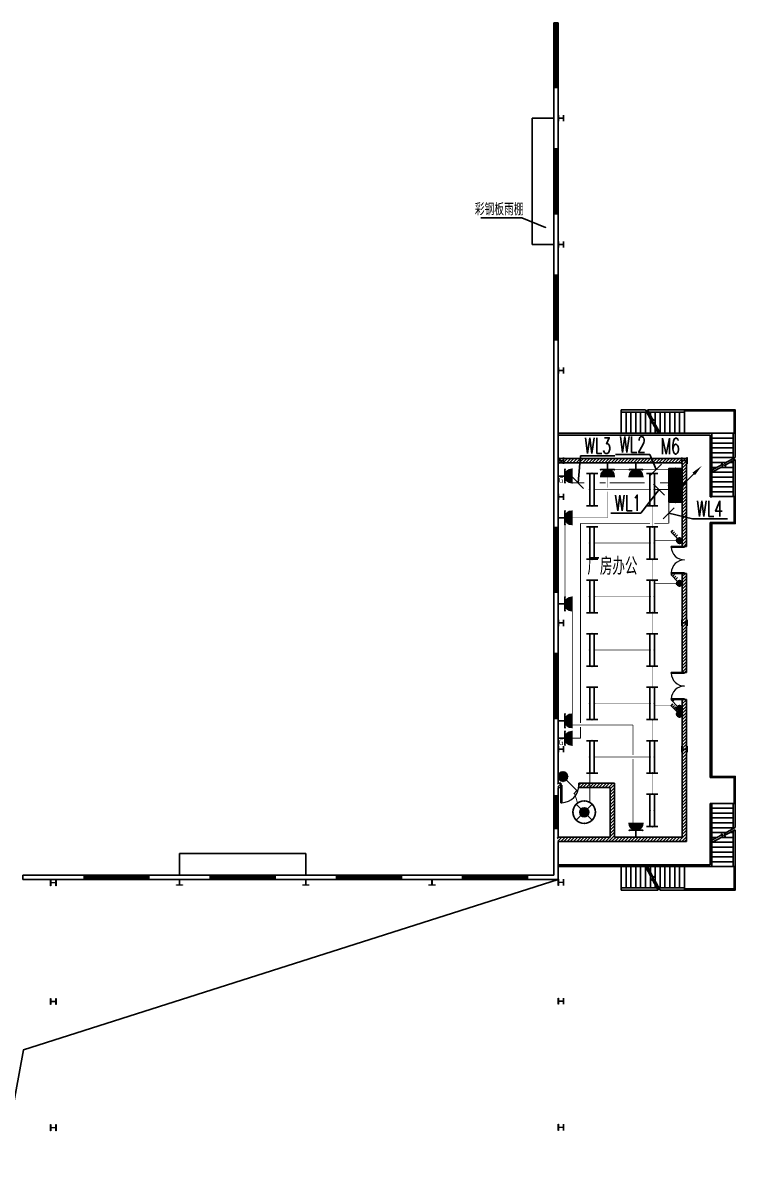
# Model space of a CAD drawing. Extents: x -496980 to 486425, y -292187 to -29437.
# Drawn here: x 56787 to 96307, y -186482 to -123482 of the extents above; entities that cross this region are included whole.
import ezdxf
from ezdxf.enums import TextEntityAlignment as Align

# ---------------------------------------------------------------- set-up
doc = ezdxf.new("R2010")
doc.units = 0
doc.header["$LTSCALE"] = 1000
doc.header["$MEASUREMENT"] = 0
for name, color, linetype in [('DIM-照明', 3, 'Continuous'), ('DIM_LEAD', 3, 'Continuous'), ('EQUIP-插座', 3, 'Continuous'), ('EQUIP-照明', 3, 'Continuous'), ('EQUIP-箱柜', 3, 'Continuous'), ('LWIRE', 4, 'Continuous'), ('PUB_HATCH', 8, 'Continuous'), ('PUB_TEXT', 7, 'Continuous'), ('STAIR', 2, 'Continuous'), ('TEL_TEXT', 7, 'Continuous'), ('WALL', 9, 'Continuous'), ('WINDOW', 4, 'Continuous'), ('WIRE-照明', 4, 'Continuous')]:
    doc.layers.add(name, color=color, linetype=linetype)
doc.layers.add('STXT_XG_THIN', color=2, linetype='Continuous', lineweight=0)
doc.styles.add('_TCH_DIM', font='SIMPLEX', dxfattribs={"bigfont": 'GBCBIG'})
doc.styles.add('_TEL_ATTDEF', font='GBENOR', dxfattribs={"width": 0.8, "height": 3, "bigfont": 'GBCBIG'})
doc.styles.add('_TEL_DIM', font='SIMPLEX', dxfattribs={"width": 0.8, "height": 3.5, "bigfont": 'HZTXT'})
doc.styles.add('hztxt', font='SIMPLEX', dxfattribs={"width": 0.8, "height": 3.5, "bigfont": 'HZTXT'})
doc.styles.get("Standard").update_dxf_attribs({"font": 'gbenor.shx', "bigfont": 'gbcbig.shx'})
pattern_1 = [(45, (0, 89.76), (-88.38838, 88.38838), [])]

# ---------------------------------------------------------------- blocks, each defined once
blk = doc.blocks.new('$equip$00001160')
for p, q in [((-1.2, 0.417), (-1.2, -0.417)), ((-1.2, 0.167), (1.2, 0.167)), ((1.2, 0.417), (1.2, -0.417)), ((-1.2, -0.167), (1.2, -0.167))]:
    blk.add_line(p, q)
at = {"const_width": 0.1}
for points in [[(-1.2, 0.167), (1.2, 0.167)], [(-1.2, -0.167), (1.2, -0.167)]]:
    blk.add_lwpolyline(points, dxfattribs=at)
at = {"layer": 'EQUIP-照明'}
for p in [(-1.2, 0), (0, 0.167), (1.2, 0), (0, -0.167)]:
    blk.add_point(p, dxfattribs=at)
at = {"layer": 'EQUIP-照明', "flags": 9}
blk.add_attdef('A', (0, 0), '', height=0.00002, dxfattribs=at)
blk = doc.blocks.new('$equip$00001764')
for p, q in [((-0.5, 1.05), (-0.5, 1)), ((-0.5, 1), (0.5, 1)), ((0.5, 1.05), (0.5, 1)), ((0.5, 0.5), (-0.5, 0.5)), ((0, 0.5), (0, 0))]:
    blk.add_line(p, q)
blk.add_arc((0, 1), 0.5, 180, 0)
for p in [(-0.5, 0.5), (0, 0), (0.5, 0.5)]:
    blk.add_point(p)
for points in [[(0.433, 0.75), (-0.433, 0.75), (0.5, 1), (-0.5, 1)], [(0.25, 0.567), (-0.25, 0.567), (0.433, 0.75), (-0.433, 0.75)], [(0, 0.5), (0, 0.5), (0.25, 0.567), (-0.25, 0.567)]]:
    blk.add_solid(points)
at = {"color": 7, "style": '_TEL_DIM'}
blk.add_attdef('$TEXT$', text='', height=0.4, dxfattribs=at).set_placement((0.303, 0.211), align=Align.MIDDLE_CENTER)
at = {"color": 7, "style": '_TEL_DIM', "flags": 1}
blk.add_attdef('A', text='', height=0.00002, dxfattribs=at).set_placement((0, 0), align=Align.MIDDLE_CENTER)
blk = doc.blocks.new('$equip$00001237')
for p, q in [((-0.5, 1.05), (-0.5, 1)), ((-0.5, 1), (0.5, 1)), ((0.5, 1.05), (0.5, 1)), ((0.5, 0.5), (-0.5, 0.5)), ((0, 0.5), (0, 0))]:
    blk.add_line(p, q)
blk.add_arc((0, 1), 0.5, 180, 0)
for p in [(0, 1), (-0.5, 0.5), (0, 0), (0.5, 0.5)]:
    blk.add_point(p)
for points in [[(0.433, 0.75), (-0.433, 0.75), (0.5, 1), (-0.5, 1)], [(0.25, 0.567), (-0.25, 0.567), (0.433, 0.75), (-0.433, 0.75)], [(0, 0.5), (0, 0.5), (0.25, 0.567), (-0.25, 0.567)]]:
    blk.add_solid(points)
at = {"flags": 9}
blk.add_attdef('A', (0, 0), '', height=0.00002, dxfattribs=at)
blk = doc.blocks.new('$equip$00001965')
for p, q in [((0.147, 0.356), (0.625, 0.833)), ((0.286, 0.494), (0.427, 0.353)), ((0.399, 0.607), (0.54, 0.466)), ((0.512, 0.72), (0.653, 0.579)), ((0.625, 0.833), (0.766, 0.692))]:
    blk.add_line(p, q)
blk.add_circle((0, 0.208), 0.208)
for p in [(-0.208, 0.208), (0, 0.417), (0, 0), (0.208, 0.208)]:
    blk.add_point(p)
for points in [[(-0.18, 0.312), (0.18, 0.312), (-0.208, 0.208), (0.208, 0.208)], [(-0.18, 0.104), (0.18, 0.104), (-0.208, 0.208), (0.208, 0.208)], [(-0.104, 0.389), (0.104, 0.389), (-0.18, 0.312), (0.18, 0.312)], [(-0.104, 0.028), (0.104, 0.028), (-0.18, 0.104), (0.18, 0.104)], [(0, 0.417), (0, 0.417), (-0.104, 0.389), (0.104, 0.389)], [(0, 0), (0, 0), (-0.104, 0.028), (0.104, 0.028)]]:
    blk.add_solid(points)
at = {"layer": 'TEL_TEXT', "style": '_TEL_DIM', "flags": 1}
blk.add_attdef('A', text='', height=0.00002, dxfattribs=at).set_placement((0, 0), align=Align.MIDDLE_CENTER)
blk = doc.blocks.new('$equip$00001963')
for p, q in [((0.147, 0.356), (0.625, 0.833)), ((0.512, 0.72), (0.653, 0.579)), ((0.625, 0.833), (0.766, 0.692))]:
    blk.add_line(p, q)
blk.add_circle((0, 0.208), 0.208)
for p in [(-0.208, 0.208), (0, 0.417), (0, 0), (0.208, 0.208)]:
    blk.add_point(p)
for points in [[(-0.18, 0.313), (0.18, 0.313), (-0.208, 0.208), (0.208, 0.208)], [(-0.18, 0.104), (0.18, 0.104), (-0.208, 0.208), (0.208, 0.208)], [(-0.104, 0.389), (0.104, 0.389), (-0.18, 0.313), (0.18, 0.313)], [(-0.104, 0.028), (0.104, 0.028), (-0.18, 0.104), (0.18, 0.104)], [(0, 0.417), (0, 0.417), (-0.104, 0.389), (0.104, 0.389)], [(0, 0), (0, 0), (-0.104, 0.028), (0.104, 0.028)]]:
    blk.add_solid(points)
at = {"layer": 'TEL_TEXT', "style": '_TEL_DIM', "flags": 1}
blk.add_attdef('A', text='', height=0.00002, dxfattribs=at).set_placement((0, 0), align=Align.MIDDLE_CENTER)
blk = doc.blocks.new('*X30')
at = {"color": 0}
for p, q in [((-250, 33), (-83, 200)), ((-250, 68), (-118, 200)), ((-250, 104), (-154, 200)), ((-250, 139), (-189, 200)), ((-250, 174), (-224, 200)), ((-247, 0), (-47, 200)), ((-212, 0), (-12, 200)), ((-177, 0), (23, 200)), ((-141, 0), (59, 200)), ((-106, 0), (94, 200)), ((-71, 0), (129, 200)), ((-35, 0), (165, 200)), ((0, 0), (200, 200)), ((35, 0), (235, 200)), ((71, 0), (250, 179)), ((106, 0), (250, 144)), ((141, 0), (250, 109)), ((177, 0), (250, 73)), ((212, 0), (250, 38)), ((247, 0), (250, 3))]:
    blk.add_line(p, q, dxfattribs=at)
blk = doc.blocks.new('$equip$00002943')
for p, q in [((-0.75, 0.6), (-0.75, 0)), ((0.75, 0.6), (-0.75, 0.6)), ((0.75, 0), (0.75, 0.6)), ((-0.75, 0), (0.75, 0))]:
    blk.add_line(p, q)
for points, const_width in [([(-0.75, 0.3), (0.75, 0.3)], 0.6), ([(-0.75, 0.6), (-0.75, 0), (0.75, 0), (0.75, 0.6), (-0.75, 0.6), (-0.75, 0)], 0.04)]:
    blk.add_lwpolyline(points, dxfattribs=dict(const_width=const_width))
for p in [(0, 0.6), (-0.75, 0.3), (0, 0), (0.75, 0.3)]:
    blk.add_point(p)
at = {"xscale": 0.00300000000061118, "yscale": 0.00300000000061118, "zscale": 0.003}
blk.add_blockref('*X30', (0, 0), dxfattribs=at)
at = {"color": 7, "style": '_TEL_DIM', "flags": 1}
for tag in ['A', 'REMARK']:
    blk.add_attdef(tag, text='', height=0.00002, dxfattribs=at).set_placement((0, 0), align=Align.MIDDLE_CENTER)
blk = doc.blocks.new('$TelecSys$00000079')
for p, q in [((0.7, 0.7), (0, 0)), ((0.104, 0.104), (0.104, 0.104)), ((-0.104, -0.104), (-0.104, -0.104))]:
    blk.add_line(p, q)
at = {"const_width": 0.142}
blk.add_lwpolyline([(-0.071, 0, 1), (0.071, 0, 1)], format="xyb", close=True, dxfattribs=at)
blk.add_solid([(0.63, 0.77), (0.77, 0.63), (1.15, 1.15)])
at = {"width": 0.8, "flags": 9}
blk.add_attdef('A', (0, 0), '', height=0.00002, dxfattribs=at)
blk = doc.blocks.new('$equip$00002828')
for p, q in [((0.354, 0.354), (-0.354, -0.354)), ((-0.354, 0.354), (0.354, -0.354))]:
    blk.add_line(p, q)
at = {"const_width": 0.04}
blk.add_lwpolyline([(0.5, 0, -1), (-0.5, 0, -1), (0.5, 0, 1)], format="xyb", dxfattribs=at)
for radius in [0.5, 0.2]:
    blk.add_circle((0, 0), radius)
for p in [(-0.5, 0), (0, 0.5), (0.5, 0), (0, -0.5)]:
    blk.add_point(p)
for points in [[(-0.173, 0.1), (0.173, 0.1), (-0.2, 0), (0.2, 0)], [(-0.173, -0.1), (0.173, -0.1), (-0.2, 0), (0.2, 0)], [(-0.1, 0.173), (0.1, 0.173), (-0.173, 0.1), (0.173, 0.1)], [(0, 0.2), (0, 0.2), (-0.1, 0.173), (0.1, 0.173)], [(-0.1, -0.173), (0.1, -0.173), (-0.173, -0.1), (0.173, -0.1)], [(0, -0.2), (0, -0.2), (-0.1, -0.173), (0.1, -0.173)]]:
    blk.add_solid(points)
at = {"color": 7, "style": '_TEL_DIM', "flags": 1}
for tag in ['A', 'REMARK']:
    blk.add_attdef(tag, text='', height=0.00002, dxfattribs=at).set_placement((0, 0), align=Align.MIDDLE_CENTER)
blk = doc.blocks.new('$equip$00001962')
for p, q in [((0.147, 0.356), (0.625, 0.833)), ((0.625, 0.833), (0.766, 0.692))]:
    blk.add_line(p, q)
blk.add_circle((0, 0.208), 0.208)
for p in [(-0.208, 0.208), (0, 0.417), (0, 0), (0.208, 0.208)]:
    blk.add_point(p)
for points in [[(-0.18, 0.313), (0.18, 0.313), (-0.208, 0.208), (0.208, 0.208)], [(-0.18, 0.104), (0.18, 0.104), (-0.208, 0.208), (0.208, 0.208)], [(-0.104, 0.389), (0.104, 0.389), (-0.18, 0.313), (0.18, 0.313)], [(-0.104, 0.028), (0.104, 0.028), (-0.18, 0.104), (0.18, 0.104)], [(0, 0.417), (0, 0.417), (-0.104, 0.389), (0.104, 0.389)], [(0, 0), (0, 0), (-0.104, 0.028), (0.104, 0.028)]]:
    blk.add_solid(points)
at = {"layer": 'TEL_TEXT', "style": '_TEL_DIM', "flags": 1}
blk.add_attdef('A', text='', height=0.00002, dxfattribs=at).set_placement((0, 0), align=Align.MIDDLE_CENTER)
blk = doc.blocks.new('$TCHSYS$WIN2D')
for p, q in [((-0.5, 0.5), (0.5, 0.5)), ((-0.5, 0.5), (-0.5, -0.5)), ((0.5, 0.5), (0.5, -0.5)), ((0.5, 0.167), (-0.5, 0.167)), ((0.5, -0.167), (-0.5, -0.167)), ((-0.5, -0.5), (0.5, -0.5))]:
    blk.add_line(p, q)
blk = doc.blocks.new('$DorLib2D$00000001')
for p, q in [((0.45, 0.975), (0.5, 0.975)), ((0.45, 0), (0.45, 0.975)), ((0.5, 0), (0.5, 0.975)), ((0.5, 0), (0.45, 0))]:
    blk.add_line(p, q)
at = {"lineweight": 13}
blk.add_arc((0.475, 0), 0.975, 91.46928, 180, dxfattribs=at)
blk = doc.blocks.new('$DorLib2D$00000002')
for p, q in [((-0.5, 0), (-0.5, 0.4875)), ((-0.475, 0.4875), (-0.5, 0.4875)), ((-0.475, 0), (-0.475, 0.4875)), ((0.475, 0), (0.475, 0.4875)), ((0.475, 0.4875), (0.5, 0.4875)), ((0.5, 0), (0.5, 0.4875)), ((-0.5, 0), (-0.475, 0)), ((0.5, 0), (0.475, 0))]:
    blk.add_line(p, q)
at = {"lineweight": 13}
for centre, start, end in [((-0.4875, 0), 0, 88.53072), ((0.4875, 0), 91.46928, 180)]:
    blk.add_arc(centre, 0.4875, start, end, dxfattribs=at)

msp = doc.modelspace()

# ---------------------------------------------------------------- hatches: boundary and pattern name
at = {"layer": 'PUB_HATCH'}
h = msp.add_hatch(dxfattribs=at)
h.set_pattern_fill('普通砖', color=256, scale=50, style=0)
h.set_pattern_definition(pattern_1)
h.paths.add_polyline_path([(86406.9, -147781.9), (86486.9, -147901.9), (93366.9, -147901.9), (93606.9, -147661.9), (86486.9, -147661.9)])
h = msp.add_hatch(dxfattribs=at)
h.set_pattern_fill('普通砖', color=256, scale=50, style=0)
h.set_pattern_definition(pattern_1)
h.paths.add_polyline_path([(93366.9, -147901.9), (93366.9, -152531.9), (93606.9, -152531.9), (93606.9, -147661.9)])
h = msp.add_hatch(dxfattribs=at)
h.set_pattern_fill('普通砖', color=256, scale=50, style=0)
h.set_pattern_definition(pattern_1)
h.paths.add_polyline_path([(93606.9, -159531.9), (93606.9, -154031.9), (93366.9, -154031.9), (93366.9, -159531.9)])
h = msp.add_hatch(dxfattribs=at)
h.set_pattern_fill('普通砖', color=256, scale=50, style=0)
h.set_pattern_definition(pattern_1)
h.paths.add_polyline_path([(93606.9, -168901.9), (93606.9, -161031.9), (93366.9, -161031.9), (93366.9, -168661.9)])
h = msp.add_hatch(dxfattribs=at)
h.set_pattern_fill('普通砖', color=256, scale=50, style=0)
h.set_pattern_definition(pattern_1)
h.paths.add_polyline_path([(86486.9, -165901.9), (86637.2, -165901.9), (86637.2, -165661.9), (86486.9, -165661.9), (86406.9, -165781.9)])
h = msp.add_hatch(dxfattribs=at)
h.set_pattern_fill('普通砖', color=256, scale=50, style=0)
h.set_pattern_definition(pattern_1)
h.paths.add_polyline_path([(89606.9, -165661.9), (87637.2, -165661.9), (87637.2, -165901.9), (89366.9, -165901.9)])
h = msp.add_hatch(dxfattribs=at)
h.set_pattern_fill('普通砖', color=256, scale=50, style=0)
h.set_pattern_definition(pattern_1)
h.paths.add_polyline_path([(89606.9, -165661.9), (89366.9, -165901.9), (89366.9, -168661.9), (89486.9, -168741.9), (89606.9, -168661.9)])
h = msp.add_hatch(dxfattribs=at)
h.set_pattern_fill('普通砖', color=256, scale=50, style=0)
h.set_pattern_definition(pattern_1)
h.paths.add_polyline_path([(86406.9, -168781.9), (86486.9, -168901.9), (89486.9, -168901.9), (89486.9, -168741.9), (89366.9, -168661.9), (86486.9, -168661.9)])
h = msp.add_hatch(dxfattribs=at)
h.set_pattern_fill('普通砖', color=256, scale=50, style=0)
h.set_pattern_definition(pattern_1)
h.paths.add_polyline_path([(89486.9, -168741.9), (89486.9, -168901.9), (93606.9, -168901.9), (93366.9, -168661.9), (89606.9, -168661.9)])

# ---------------------------------------------------------------- linework, layer by layer
for p, q in [((95006.9, -149781.9), (94906.9, -149781.9)), ((95006.9, -151211.9), (94906.9, -151211.9)), ((95006.9, -165351.9), (94906.9, -165351.9)), ((95006.9, -166791.9), (94906.9, -166791.9))]:
    msp.add_line(p, q)
for points in [[(85046.9, -128781.9), (85046.9, -135781.9), (86246.9, -135781.9), (85046.9, -135781.9), (85046.9, -128781.9), (86246.9, -128781.9)], [(93486.9, -144961.9), (96306.9, -144961.9), (96306.9, -146261.9)], [(93486.9, -145021.9), (96246.9, -145021.9), (96246.9, -146261.9)], [(95006.9, -149781.9), (95006.9, -146261.9), (86486.9, -146261.9)], [(94906.9, -149781.9), (94906.9, -146361.9), (86486.9, -146361.9)], [(96306.9, -149771.9), (96306.9, -151271.9), (95006.9, -151271.9)], [(96246.9, -149771.9), (96246.9, -151211.9), (95006.9, -151211.9)], [(94906.9, -165351.9), (94906.9, -151211.9)], [(95006.9, -165351.9), (95006.9, -151211.9)], [(96306.9, -166791.9), (96306.9, -165291.9), (95006.9, -165291.9)], [(96246.9, -166791.9), (96246.9, -165351.9), (95006.9, -165351.9)], [(86486.9, -170201.9), (94906.9, -170201.9), (94906.9, -166791.9)], [(86486.9, -170301.9), (95006.9, -170301.9), (95006.9, -166791.9)], [(72486.9, -169581.9), (65486.9, -169581.9), (65486.9, -170781.9), (65486.9, -169581.9), (72486.9, -169581.9), (72486.9, -170781.9)], [(93486.9, -171601.9), (96306.9, -171601.9), (96306.9, -170301.9)], [(93486.9, -171541.9), (96246.9, -171541.9), (96246.9, -170301.9)], [(44486.9, -247781.9), (56836.1, -180457.3), (86486.9, -171021.9)]]:
    msp.add_lwpolyline(points)
at = {"layer": 'DIM-照明'}
for p, q in [((92220.4, -147967.5), (91601.6, -148586.3)), ((87279.1, -148695.8), (87897.9, -149314.6)), ((91771.6, -149075.4), (92390.4, -149694.1)), ((92926.2, -150386.6), (92307.5, -151005.4))]:
    msp.add_line(p, q, dxfattribs=at)
for points in [[(87588.5, -149005.2), (87730, -147508.5)], [(87730, -147508.5), (89634.2, -147508.5)], [(91572.5, -147444), (89668.3, -147444)], [(91911, -148276.9), (91572.5, -147444)], [(92081, -149384.8), (91064.5, -150685)], [(91064.5, -150685), (89400.3, -150685)], [(92616.9, -150696), (93942, -150998.5)], [(93942, -150998.5), (95872.8, -150998.5)]]:
    msp.add_lwpolyline(points, dxfattribs=at)
at = {"layer": 'DIM_LEAD'}
for p, q in [((84468, -134308.5), (82199.9, -134308.5)), ((85787.5, -134835.8), (84468, -134308.5))]:
    msp.add_line(p, q, dxfattribs=at)
at = {"layer": 'DIM_LEAD', "const_width": 40}
msp.add_lwpolyline([(85806, -134843.2, 1), (85768.9, -134828.4, 1)], format="xyb", close=True, dxfattribs=at)
at = {"layer": 'STAIR'}
for p, q in [((89976.9, -144961.9), (91324.1, -144961.9)), ((89976.9, -144961.9), (89976.9, -145081.9)), ((89976.9, -145081.9), (91388.9, -145081.9)), ((89976.9, -145081.9), (89976.9, -146261.9)), ((90246.9, -145081.9), (90246.9, -146261.9)), ((90516.9, -145081.9), (90516.9, -146261.9)), ((90786.9, -145081.9), (90786.9, -146261.9)), ((91056.9, -145081.9), (91056.9, -146261.9)), ((91324.1, -144961.9), (91638.8, -145544.8)), ((91326.9, -145081.9), (91326.9, -146261.9)), ((91437.7, -144961.9), (93486.9, -144961.9)), ((91437.7, -144961.9), (91739.6, -145520.9)), ((91502.5, -145081.9), (93486.9, -145081.9)), ((91596.9, -145081.9), (91596.9, -145256.7)), ((91596.9, -145467.1), (91596.9, -146261.9)), ((91812.4, -145503.6), (91633.7, -145704.6)), ((91638.8, -145544.8), (91812.4, -145503.6)), ((91866.9, -145081.9), (91866.9, -145756.7)), ((92136.9, -145081.9), (92136.9, -146256.7)), ((92406.9, -145081.9), (92406.9, -146261.9)), ((92676.9, -145081.9), (92676.9, -146261.9)), ((92946.9, -145081.9), (92946.9, -146261.9)), ((93216.9, -145081.9), (93216.9, -146261.9)), ((93486.9, -144961.9), (93486.9, -145081.9)), ((93486.9, -145081.9), (93486.9, -146261.9)), ((91633.7, -145704.6), (91815.5, -145661.4)), ((91714.7, -145685.4), (92026.1, -146261.9)), ((91815.5, -145661.4), (92139.7, -146261.9)), ((91866.9, -145967.1), (91866.9, -146261.9)), ((89976.9, -146261.9), (92026.1, -146261.9)), ((92139.7, -146261.9), (93486.9, -146261.9)), ((95006.9, -146261.9), (95006.9, -148311.1)), ((96186.9, -146261.9), (95006.9, -146261.9)), ((96186.9, -146531.9), (95006.9, -146531.9)), ((96306.9, -146261.9), (96186.9, -146261.9)), ((96186.9, -146261.9), (96186.9, -147673.9)), ((96306.9, -146261.9), (96306.9, -147609.1)), ((96186.9, -146801.9), (95006.9, -146801.9)), ((96186.9, -147071.9), (95006.9, -147071.9)), ((96186.9, -147341.9), (95006.9, -147341.9)), ((96186.9, -147611.9), (95006.9, -147611.9)), ((95801.7, -147881.9), (95006.9, -147881.9)), ((95583.4, -147999.7), (95006.9, -148311.1)), ((95765.2, -148097.4), (95564.2, -147918.8)), ((95564.2, -147918.8), (95607.4, -148100.5)), ((96306.9, -147609.1), (95724, -147923.8)), ((95724, -147923.8), (95765.2, -148097.4)), ((96306.9, -147722.7), (95747.9, -148024.6)), ((96186.9, -147881.9), (96012.1, -147881.9)), ((96186.9, -147787.5), (96186.9, -149771.9)), ((96306.9, -147722.7), (96306.9, -149771.9)), ((95607.4, -148100.5), (95006.9, -148424.7)), ((95301.7, -148151.9), (95006.9, -148151.9)), ((95006.9, -148424.7), (95006.9, -149771.9)), ((96186.9, -148421.9), (95012.1, -148421.9)), ((96186.9, -148151.9), (95512.1, -148151.9)), ((96186.9, -148691.9), (95006.9, -148691.9)), ((96186.9, -148961.9), (95006.9, -148961.9)), ((96186.9, -149231.9), (95006.9, -149231.9)), ((96186.9, -149501.9), (95006.9, -149501.9)), ((96186.9, -149771.9), (95006.9, -149771.9)), ((96306.9, -149771.9), (96186.9, -149771.9)), ((95006.9, -168841.1), (95006.9, -166791.9)), ((95006.9, -166791.9), (96186.9, -166791.9)), ((96306.9, -166791.9), (96186.9, -166791.9)), ((96186.9, -168203.9), (96186.9, -166791.9)), ((96306.9, -168139.1), (96306.9, -166791.9)), ((95006.9, -167061.9), (96186.9, -167061.9)), ((95006.9, -167331.9), (96186.9, -167331.9)), ((95006.9, -167601.9), (96186.9, -167601.9)), ((95006.9, -167871.9), (96186.9, -167871.9)), ((95006.9, -168141.9), (96186.9, -168141.9)), ((95706.4, -168463.3), (96306.9, -168139.1)), ((95006.9, -168411.9), (95801.7, -168411.9)), ((95006.9, -168841.1), (95565.9, -168539.2)), ((95006.9, -168954.7), (95589.8, -168639.9)), ((95006.9, -168681.9), (95301.7, -168681.9)), ((95512.1, -168681.9), (96186.9, -168681.9)), ((95589.8, -168639.9), (95548.5, -168466.3)), ((95548.5, -168466.3), (95749.6, -168645)), ((95749.6, -168645), (95706.4, -168463.3)), ((95730.3, -168564.1), (96306.9, -168252.7)), ((96012.1, -168411.9), (96186.9, -168411.9)), ((96186.9, -170301.9), (96186.9, -168317.5)), ((96306.9, -170301.9), (96306.9, -168252.7)), ((95006.9, -170301.9), (95006.9, -168954.7)), ((95006.9, -169221.9), (96186.9, -169221.9)), ((95012.1, -168951.9), (96186.9, -168951.9)), ((95006.9, -169491.9), (96186.9, -169491.9)), ((95006.9, -169761.9), (96186.9, -169761.9)), ((95006.9, -170031.9), (96186.9, -170031.9)), ((89976.9, -170301.9), (91324.1, -170301.9)), ((89976.9, -170301.9), (89976.9, -171481.9)), ((90246.9, -170301.9), (90246.9, -171481.9)), ((90516.9, -170301.9), (90516.9, -171481.9)), ((90786.9, -170301.9), (90786.9, -171481.9)), ((91056.9, -170301.9), (91056.9, -171481.9)), ((91324.1, -170301.9), (91638.8, -170884.8)), ((91326.9, -170307.1), (91326.9, -171481.9)), ((91437.7, -170301.9), (93486.9, -170301.9)), ((91437.7, -170301.9), (91739.6, -170860.9)), ((91596.9, -170301.9), (91596.9, -170596.7)), ((91866.9, -170301.9), (91866.9, -171096.7)), ((92136.9, -170301.9), (92136.9, -171481.9)), ((92406.9, -170301.9), (92406.9, -171481.9)), ((92676.9, -170301.9), (92676.9, -171481.9)), ((92946.9, -170301.9), (92946.9, -171481.9)), ((93216.9, -170301.9), (93216.9, -171481.9)), ((93486.9, -170301.9), (93486.9, -171481.9)), ((95006.9, -170301.9), (96186.9, -170301.9)), ((96306.9, -170301.9), (96186.9, -170301.9)), ((91596.9, -170807.1), (91596.9, -171481.9)), ((91812.4, -170843.6), (91633.7, -171044.6)), ((91633.7, -171044.6), (91815.5, -171001.4)), ((91638.8, -170884.8), (91812.4, -170843.6)), ((91714.7, -171025.4), (92026.1, -171601.9)), ((91815.5, -171001.4), (92139.7, -171601.9)), ((91866.9, -171307.1), (91866.9, -171481.9)), ((89976.9, -171601.9), (89976.9, -171481.9)), ((89976.9, -171481.9), (91961.3, -171481.9)), ((89976.9, -171601.9), (92026.1, -171601.9)), ((92074.9, -171481.9), (93486.9, -171481.9)), ((92139.7, -171601.9), (93486.9, -171601.9)), ((93486.9, -171601.9), (93486.9, -171481.9))]:
    msp.add_line(p, q, dxfattribs=at)
at = {"layer": 'STXT_XG_THIN', "color": 2}
for points in [[(86486.9, -128951.9), (86486.9, -128611.9), (86497.1, -128611.9), (86497.1, -128779), (86776.7, -128779), (86776.7, -128611.9), (86786.9, -128611.9), (86786.9, -128951.9), (86776.7, -128951.9), (86776.7, -128784.8), (86497.1, -128784.8), (86497.1, -128951.9), (86486.9, -128951.9)], [(86486.9, -135951.9), (86486.9, -135611.9), (86497.1, -135611.9), (86497.1, -135779), (86776.7, -135779), (86776.7, -135611.9), (86786.9, -135611.9), (86786.9, -135951.9), (86776.7, -135951.9), (86776.7, -135784.8), (86497.1, -135784.8), (86497.1, -135951.9), (86486.9, -135951.9)], [(86486.9, -142951.9), (86486.9, -142611.9), (86497.1, -142611.9), (86497.1, -142779), (86776.7, -142779), (86776.7, -142611.9), (86786.9, -142611.9), (86786.9, -142951.9), (86776.7, -142951.9), (86776.7, -142784.8), (86497.1, -142784.8), (86497.1, -142951.9), (86486.9, -142951.9)], [(86486.9, -147951.9), (86486.9, -147611.9), (86497.1, -147611.9), (86497.1, -147779), (86776.7, -147779), (86776.7, -147611.9), (86786.9, -147611.9), (86786.9, -147951.9), (86776.7, -147951.9), (86776.7, -147784.8), (86497.1, -147784.8), (86497.1, -147951.9), (86486.9, -147951.9)], [(93336.9, -147949), (93336.9, -147609), (93347.1, -147609), (93347.1, -147776.1), (93626.7, -147776.1), (93626.7, -147609), (93636.9, -147609), (93636.9, -147949), (93626.7, -147949), (93626.7, -147781.9), (93347.1, -147781.9), (93347.1, -147949), (93336.9, -147949)], [(86486.9, -149951.9), (86486.9, -149611.9), (86497.1, -149611.9), (86497.1, -149779), (86776.7, -149779), (86776.7, -149611.9), (86786.9, -149611.9), (86786.9, -149951.9), (86776.7, -149951.9), (86776.7, -149784.8), (86497.1, -149784.8), (86497.1, -149951.9), (86486.9, -149951.9)], [(86486.9, -156951.9), (86486.9, -156611.9), (86497.1, -156611.9), (86497.1, -156779), (86776.7, -156779), (86776.7, -156611.9), (86786.9, -156611.9), (86786.9, -156951.9), (86776.7, -156951.9), (86776.7, -156784.8), (86497.1, -156784.8), (86497.1, -156951.9), (86486.9, -156951.9)], [(93336.9, -156949), (93336.9, -156609), (93347.1, -156609), (93347.1, -156776.1), (93626.7, -156776.1), (93626.7, -156609), (93636.9, -156609), (93636.9, -156949), (93626.7, -156949), (93626.7, -156781.9), (93347.1, -156781.9), (93347.1, -156949), (93336.9, -156949)], [(86486.9, -163951.9), (86486.9, -163611.9), (86497.1, -163611.9), (86497.1, -163779), (86776.7, -163779), (86776.7, -163611.9), (86786.9, -163611.9), (86786.9, -163951.9), (86776.7, -163951.9), (86776.7, -163784.8), (86497.1, -163784.8), (86497.1, -163951.9), (86486.9, -163951.9)], [(93336.9, -163949), (93336.9, -163609), (93347.1, -163609), (93347.1, -163776.1), (93626.7, -163776.1), (93626.7, -163609), (93636.9, -163609), (93636.9, -163949), (93626.7, -163949), (93626.7, -163781.9), (93347.1, -163781.9), (93347.1, -163949), (93336.9, -163949)], [(58336.9, -171361.9), (58336.9, -171021.9), (58347.1, -171021.9), (58347.1, -171189), (58626.7, -171189), (58626.7, -171021.9), (58636.9, -171021.9), (58636.9, -171361.9), (58626.7, -171361.9), (58626.7, -171194.8), (58347.1, -171194.8), (58347.1, -171361.9), (58336.9, -171361.9)], [(65316.9, -171021.9), (65656.9, -171021.9), (65656.9, -171032.1), (65489.8, -171032.1), (65489.8, -171311.7), (65656.9, -171311.7), (65656.9, -171321.9), (65316.9, -171321.9), (65316.9, -171311.7), (65484, -171311.7), (65484, -171032.1), (65316.9, -171032.1), (65316.9, -171021.9)], [(72316.9, -171021.9), (72656.9, -171021.9), (72656.9, -171032.1), (72489.8, -171032.1), (72489.8, -171311.7), (72656.9, -171311.7), (72656.9, -171321.9), (72316.9, -171321.9), (72316.9, -171311.7), (72484, -171311.7), (72484, -171032.1), (72316.9, -171032.1), (72316.9, -171021.9)], [(79316.9, -171021.9), (79656.9, -171021.9), (79656.9, -171032.1), (79489.8, -171032.1), (79489.8, -171311.7), (79656.9, -171311.7), (79656.9, -171321.9), (79316.9, -171321.9), (79316.9, -171311.7), (79484, -171311.7), (79484, -171032.1), (79316.9, -171032.1), (79316.9, -171021.9)], [(86486.9, -171341.9), (86486.9, -171001.9), (86497.1, -171001.9), (86497.1, -171169), (86776.7, -171169), (86776.7, -171001.9), (86786.9, -171001.9), (86786.9, -171341.9), (86776.7, -171341.9), (86776.7, -171174.8), (86497.1, -171174.8), (86497.1, -171341.9), (86486.9, -171341.9)], [(58336.9, -177951.9), (58336.9, -177611.9), (58347.1, -177611.9), (58347.1, -177779), (58626.7, -177779), (58626.7, -177611.9), (58636.9, -177611.9), (58636.9, -177951.9), (58626.7, -177951.9), (58626.7, -177784.8), (58347.1, -177784.8), (58347.1, -177951.9), (58336.9, -177951.9)], [(86486.9, -177931.9), (86486.9, -177591.9), (86497.1, -177591.9), (86497.1, -177759), (86776.7, -177759), (86776.7, -177591.9), (86786.9, -177591.9), (86786.9, -177931.9), (86776.7, -177931.9), (86776.7, -177764.8), (86497.1, -177764.8), (86497.1, -177931.9), (86486.9, -177931.9)], [(58336.9, -184951.9), (58336.9, -184611.9), (58347.1, -184611.9), (58347.1, -184779), (58626.7, -184779), (58626.7, -184611.9), (58636.9, -184611.9), (58636.9, -184951.9), (58626.7, -184951.9), (58626.7, -184784.8), (58347.1, -184784.8), (58347.1, -184951.9), (58336.9, -184951.9)], [(86486.9, -184931.9), (86486.9, -184591.9), (86497.1, -184591.9), (86497.1, -184759), (86776.7, -184759), (86776.7, -184591.9), (86786.9, -184591.9), (86786.9, -184931.9), (86776.7, -184931.9), (86776.7, -184764.8), (86497.1, -184764.8), (86497.1, -184931.9), (86486.9, -184931.9)]]:
    msp.add_lwpolyline(points, dxfattribs=at)
at = {"layer": 'WALL', "color": 5}
for p, q in [((86246.9, -127081.9), (86246.9, -130481.9)), ((86486.9, -127081.9), (86246.9, -127081.9)), ((86486.9, -130481.9), (86486.9, -127081.9)), ((86246.9, -130481.9), (86486.9, -130481.9)), ((86246.9, -134081.9), (86246.9, -137481.9)), ((86486.9, -134081.9), (86246.9, -134081.9)), ((86486.9, -137481.9), (86486.9, -134081.9)), ((86246.9, -137481.9), (86486.9, -137481.9)), ((86486.9, -141081.9), (86246.9, -141081.9)), ((86246.9, -141081.9), (86246.9, -147781.9)), ((86486.9, -147661.9), (86486.9, -141081.9)), ((86246.9, -147781.9), (86246.9, -151481.9)), ((86486.9, -147661.9), (93606.9, -147661.9)), ((86486.9, -147901.9), (93366.9, -147901.9)), ((86486.9, -151481.9), (86486.9, -147901.9)), ((93366.9, -147901.9), (93366.9, -152531.9)), ((93606.9, -152531.9), (93606.9, -147661.9)), ((86246.9, -151481.9), (86486.9, -151481.9)), ((93366.9, -152531.9), (93606.9, -152531.9)), ((93606.9, -154031.9), (93366.9, -154031.9)), ((93366.9, -154031.9), (93366.9, -159531.9)), ((93606.9, -159531.9), (93606.9, -154031.9)), ((86246.9, -155081.9), (86246.9, -158481.9)), ((86486.9, -155081.9), (86246.9, -155081.9)), ((86486.9, -158481.9), (86486.9, -155081.9)), ((86246.9, -158481.9), (86486.9, -158481.9)), ((93366.9, -159531.9), (93606.9, -159531.9)), ((93606.9, -161031.9), (93366.9, -161031.9)), ((93366.9, -161031.9), (93366.9, -168661.9)), ((93606.9, -168901.9), (93606.9, -161031.9)), ((86486.9, -162081.9), (86246.9, -162081.9)), ((86246.9, -162081.9), (86246.9, -165781.9)), ((86486.9, -165661.9), (86486.9, -162081.9)), ((86637.2, -165661.9), (86486.9, -165661.9)), ((86637.2, -165901.9), (86637.2, -165661.9)), ((89606.9, -165661.9), (87637.2, -165661.9)), ((87637.2, -165661.9), (87637.2, -165901.9)), ((89606.9, -165661.9), (89606.9, -168661.9)), ((86246.9, -165781.9), (86246.9, -166381.9)), ((86486.9, -166381.9), (86486.9, -165901.9)), ((86486.9, -165901.9), (86637.2, -165901.9)), ((87637.2, -165901.9), (89366.9, -165901.9)), ((89366.9, -165901.9), (89366.9, -168661.9)), ((86246.9, -166381.9), (86486.9, -166381.9)), ((86486.9, -168181.9), (86246.9, -168181.9)), ((86246.9, -168181.9), (86246.9, -168781.9)), ((86486.9, -168661.9), (86486.9, -168181.9)), ((86246.9, -168781.9), (86246.9, -170781.9)), ((86486.9, -168661.9), (89366.9, -168661.9)), ((89606.9, -168661.9), (93366.9, -168661.9)), ((86486.9, -168901.9), (89486.9, -168901.9)), ((86486.9, -168901.9), (86486.9, -171021.9)), ((89486.9, -168901.9), (93606.9, -168901.9)), ((60186.9, -170781.9), (56786.9, -170781.9)), ((56786.9, -170781.9), (56786.9, -171021.9)), ((56786.9, -171021.9), (60186.9, -171021.9)), ((60186.9, -171021.9), (60186.9, -170781.9)), ((67186.9, -170781.9), (63786.9, -170781.9)), ((63786.9, -170781.9), (63786.9, -171021.9)), ((63786.9, -171021.9), (67186.9, -171021.9)), ((67186.9, -171021.9), (67186.9, -170781.9)), ((74186.9, -170781.9), (70786.9, -170781.9)), ((70786.9, -170781.9), (70786.9, -171021.9)), ((70786.9, -171021.9), (74186.9, -171021.9)), ((74186.9, -171021.9), (74186.9, -170781.9)), ((81186.9, -170781.9), (77786.9, -170781.9)), ((77786.9, -170781.9), (77786.9, -171021.9)), ((77786.9, -171021.9), (81186.9, -171021.9)), ((81186.9, -171021.9), (81186.9, -170781.9)), ((86246.9, -170781.9), (84786.9, -170781.9)), ((84786.9, -170781.9), (84786.9, -171021.9)), ((84786.9, -171021.9), (86486.9, -171021.9))]:
    msp.add_line(p, q, dxfattribs=at)
at = {"layer": 'WIRE-照明', "linetype": 'Continuous'}
for points, const_width in [([(89223, -149272.3), (89223, -148651.9)], 30), ([(89598, -148276.9), (90425.5, -148276.9)], 30), ([(91175.5, -148276.9), (92616.9, -148276.9)], 50), ([(87274.4, -149005.2), (87937.3, -149005.2)], 50), ([(88787.3, -149005.2), (89110.5, -149005.2)], 50), ([(89335.5, -149005.2), (91273.7, -149005.2)], 50), ([(92123.7, -149005.2), (92616.9, -149005.2)], 50), ([(91573.7, -149384.8), (88487.3, -149384.8)], 30), ([(89223, -150947.7), (89223, -149497.3)], 30), ([(91823.7, -149384.8), (92616.9, -149384.8)], 50), ([(91698.7, -150284.8), (91698.7, -151450.5)], 30), ([(92616.9, -151256), (92616.9, -150084.5)], 50), ([(87236.9, -150947.7), (89223, -150947.7)], 30), ([(86861.9, -155351.7), (86861.9, -151322.7)], 30), ([(87728, -162328.2), (87728, -151256)], 50), ([(87728, -151256), (91586.2, -151256)], 50), ([(91811.2, -151256), (92616.9, -151256)], 50), ([(91573.7, -152350.5), (88487.3, -152350.5)], 30), ([(91823.7, -152216.2), (93054.4, -152216.2)], 30), ([(91698.7, -154416.2), (91698.7, -153250.5)], 30), ([(91823.7, -154584.7), (93054.4, -154584.7)], 30), ([(91573.7, -155316.2), (88487.3, -155316.2)], 30), ([(87274.4, -161840), (87274.4, -156101.7)], 30), ([(91698.7, -157381.9), (91698.7, -156216.2)], 30), ([(91573.7, -158281.9), (88487.3, -158281.9)], 30), ([(91698.7, -160347.6), (91698.7, -159181.9)], 30), ([(91573.7, -161247.6), (88487.3, -161247.6)], 30), ([(91823.7, -161379.9), (92741.9, -161379.9)], 30), ([(87236.9, -162440.7), (90634.5, -162440.7)], 30), ([(87728, -163178.5), (87728, -162553.2)], 50), ([(90634.5, -164100.8), (90634.5, -162440.7)], 30), ([(91698.7, -162147.6), (91698.7, -163313.3)], 30), ([(87236.9, -163178.5), (87728, -163178.5)], 50), ([(91573.7, -164213.3), (88487.3, -164213.3)], 30), ([(90634.5, -167911.9), (90634.5, -164325.8)], 30), ([(88237.3, -166742), (88237.3, -165113.3)], 50), ([(91698.7, -165113.3), (91698.7, -166279)], 30), ([(87391.7, -166222.7), (87559, -166776.7)], 50)]:
    msp.add_lwpolyline(points, dxfattribs=dict(at, const_width=const_width))

# ---------------------------------------------------------------- block references
at = {"layer": 'EQUIP-插座', "yscale": 750, "zscale": 750}
for p, xscale, rotation in [((89223, -147901.9), -750, 180), ((90800.5, -147901.9), -750, 180), ((86486.9, -150947.7), 750, 270), ((86486.9, -155726.7), 750, 270), ((86486.9, -162215), 750, 270), ((90800.5, -168661.9), 750, 359.9999999999997)]:
    msp.add_blockref('$equip$00001237', p, dxfattribs=dict(at, xscale=xscale, rotation=rotation))
at = {"layer": 'EQUIP-插座'}
ref = msp.add_blockref('$equip$00001764', (86486.9, -148630.2), dxfattribs=dict(at, xscale=750, yscale=750, zscale=750, rotation=270))
ref.add_attrib('$TEXT$', 'G', dxfattribs={"layer": '0', "color": 7, "height": 300, "style": '_TEL_ATTDEF'}).set_placement((86645.2, -148857.5), align=Align.MIDDLE_CENTER)
ref = msp.add_blockref('$equip$00001764', (86486.9, -163178.5), dxfattribs=dict(at, xscale=750, yscale=750, zscale=750, rotation=270))
ref.add_attrib('$TEXT$', 'G', dxfattribs={"layer": '0', "color": 7, "height": 300, "style": '_TEL_ATTDEF'}).set_placement((86645.2, -163405.8), align=Align.MIDDLE_CENTER)
at = {"layer": 'EQUIP-照明'}
for name, p, xscale, yscale, zscale, rotation in [('$equip$00001160', (88362.3, -149384.8), 750, 750, 750, 270), ('$equip$00001160', (91698.7, -149384.8), 750, 750, 750, 270), ('$equip$00001160', (88362.3, -152350.5), 750, 750, 750, 270), ('$equip$00001160', (91698.7, -152350.5), 750, 750, 750, 270), ('$equip$00001965', (93366.9, -152216.2), 750, 750, 750, 90), ('$equip$00001965', (93366.9, -154584.7), 750, 750, 750, 90), ('$equip$00001160', (88362.3, -155316.2), 750, 750, 750, 270), ('$equip$00001160', (91698.7, -155316.2), 750, 750, 750, 270), ('$equip$00001160', (88362.3, -158281.9), 750, 750, 750, 270), ('$equip$00001160', (91698.7, -158281.9), 750, 750, 750, 270), ('$equip$00001160', (88362.3, -161247.6), 750, 750, 750, 270), ('$equip$00001160', (91698.7, -161247.6), 750, 750, 750, 270), ('$equip$00001963', (93366.9, -161521.1), 750, 750, 750, 90), ('$equip$00001965', (93366.9, -161848.7), 750, 750, 750, 90), ('$equip$00001160', (88362.3, -164213.3), 750, 750, 750, 270), ('$equip$00001160', (91698.7, -164213.3), 750, 750, 750, 270), ('$equip$00001962', (86486.9, -165304.5), 1250, 1250, 1250, 270), ('$equip$00001160', (91698.7, -167179), 750, 750, 750, 270)]:
    msp.add_blockref(name, p, dxfattribs=dict(at, xscale=xscale, yscale=yscale, zscale=zscale, rotation=rotation))
at = {"layer": 'EQUIP-照明', "xscale": 1250, "yscale": 1250, "zscale": 1250}
msp.add_blockref('$equip$00002828', (87926.9, -167281.9), dxfattribs=at)
at = {"layer": 'EQUIP-箱柜', "xscale": 1250, "yscale": 1250, "zscale": 1250, "rotation": 90}
msp.add_blockref('$equip$00002943', (93366.9, -149147), dxfattribs=at)
at = {"layer": 'LWIRE', "xscale": 1000, "yscale": 1000, "zscale": 1000}
msp.add_blockref('$TelecSys$00000079', (93300.6, -149213.3), dxfattribs=at)
at = {"layer": 'WINDOW'}
for name, p, xscale, yscale, zscale, rotation in [('$TCHSYS$WIN2D', (86366.9, -125281.9), 3600, 240, 3600, 270), ('$TCHSYS$WIN2D', (86366.9, -132281.9), 3600, 240, 3600, 270), ('$TCHSYS$WIN2D', (86366.9, -139281.9), 3600, 240, 3600, 270), ('$TCHSYS$WIN2D', (86366.9, -153281.9), 3600, 240, 3600, 270), ('$DorLib2D$00000002', (93486.9, -153281.9), 1500, 1500, 1500, 90), ('$TCHSYS$WIN2D', (86366.9, -160281.9), 3600, 240, 3600, 270), ('$DorLib2D$00000002', (93486.9, -160281.9), 1500, 1500, 1500, 90), ('$DorLib2D$00000001', (87137.2, -165781.9), 1000, 1000, 1000, 179.9999999999967), ('$TCHSYS$WIN2D', (86366.9, -167281.9), 1800, -240, 1800, 270), ('$TCHSYS$WIN2D', (61986.9, -170901.9), 3600, 240, 3600, 180), ('$TCHSYS$WIN2D', (68986.9, -170901.9), 3600, 240, 3600, 180), ('$TCHSYS$WIN2D', (75986.9, -170901.9), 3600, -240, 3600, 180), ('$TCHSYS$WIN2D', (82986.9, -170901.9), 3600, 240, 3600, 180)]:
    msp.add_blockref(name, p, dxfattribs=dict(at, xscale=xscale, yscale=yscale, zscale=zscale, rotation=rotation))

# ---------------------------------------------------------------- texts
at = {"layer": 'DIM-照明', "color": 7, "style": '_TEL_DIM', "width": 0.64}
for s, p in [('WL3', (87948.8, -147383.5)), ('WL2', (89887.1, -147319)), ('WL1', (89619.1, -150560)), ('WL4', (94160.8, -150873.5))]:
    msp.add_text(s, height=875, dxfattribs=at).set_placement(p)
at = {"layer": 'PUB_TEXT', "style": '_TCH_DIM'}
for s, height, p in [('彩钢板雨棚', 675.18, (81861.1, -134167.9)), ('厂房办公', 964.54, (88103.4, -154115.5))]:
    msp.add_text(s, height=height, dxfattribs=at).set_placement(p)
at = {"layer": 'TEL_TEXT', "style": 'hztxt', "width": 0.64}
msp.add_text('M6', height=875, dxfattribs=at).set_placement((92180, -147411))

doc.saveas('drawing.dxf')
